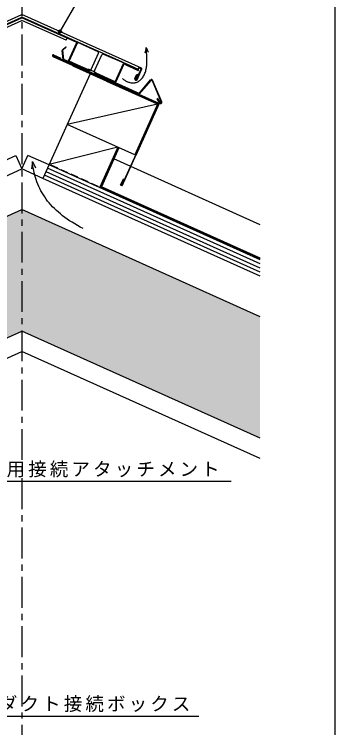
# Model space of a CAD drawing. Units: millimetres on the paper, enlarged 30 times, with parts at other scales. Extents: x -13026 to 11694, y -3820 to 4610.
# Drawn here: x -2467 to -906, y -601 to 2873 of the extents above; entities that cross this region are included whole.
import ezdxf

# ---------------------------------------------------------------- set-up
doc = ezdxf.new("R2010")
doc.units = ezdxf.units.MM
doc.header["$LTSCALE"] = 30
doc.header["$PDMODE"] = 32
doc.header["$PDSIZE"] = 15
doc.linetypes.add('CHAIN1', pattern=[8, 5, -1, 1, -1])
doc.linetypes.add('DASHED1', pattern=[1.8, 1.2, -0.6])
doc.layers.add('0-1', color=7, linetype='Continuous')
doc.layers.add('F-0', color=2, linetype='Continuous')
doc.styles.add('ＭＳ ゴシック', font='')
doc.styles.get('ＭＳ ゴシック').set_extended_font_data('MS Gothic')

msp = doc.modelspace()

# ---------------------------------------------------------------- linework, layer by layer
at = {"layer": '0-1'}
for p, q in [((-2244.07, 2788.92), (-2033.63, 3153.42)), ((-3011.99, 2610.28), (-2429.54, 2872.39)), ((-2996.12, 2604.26), (-2429.54, 2859.23)), ((-2696.96, 2735.6), (-2429.54, 2855.94)), ((-1847.1, 2610.28), (-2429.54, 2872.39)), ((-1958.45, 2647.23), (-2429.54, 2859.23)), ((-2162.12, 2735.6), (-2429.54, 2855.94)), ((-2644.16, 2746.2), (-2429.54, 2842.78)), ((-2214.92, 2746.2), (-2429.54, 2842.78)), ((-2214.92, 2746.2), (-2210, 2757.14)), ((-2232.24, 2699.57), (-2216.51, 2714.01)), ((-2230.21, 2697.36), (-2214.48, 2711.8)), ((-2214.48, 2711.8), (-2216.51, 2714.01)), ((-2202.75, 2645.32), (-2162.12, 2735.6)), ((-2200.01, 2644.08), (-2159.39, 2734.36)), ((-2158.16, 2737.1), (-2060.28, 2691.19)), ((-1824.64, 2710.18), (-1815.58, 2688.38)), ((-2275.24, 2675.31), (-2240.77, 2659.79)), ((-2228.85, 2652.14), (-2233.19, 2697.07)), ((-2225.87, 2652.43), (-2230.21, 2697.36)), ((-2092.89, 2604.33), (-2057.36, 2683.29)), ((-2076.48, 2596.94), (-2040.95, 2675.9)), ((-2033.1, 2678.95), (-1933.82, 2636.15)), ((-1761.74, 2437.65), (-2277.7, 2669.83)), ((-2241.76, 2657.61), (-2276.23, 2673.12)), ((-2241.76, 2657.61), (-2240.77, 2659.79)), ((-1860.51, 2484.72), (-2227.1, 2649.69)), ((-2104.4, 2597.77), (-2225.87, 2652.43)), ((-2103.17, 2600.5), (-2200.01, 2644.08)), ((-2200.01, 2644.08), (-2106.34, 2603.7)), ((-1862.69, 2604.14), (-1958.45, 2647.23)), ((-1769.67, 2434.64), (-2180.04, 2619.3)), ((-1975.68, 2543.13), (-1935.06, 2633.41)), ((-1972.95, 2541.9), (-1932.32, 2632.18)), ((-1863.93, 2601.4), (-1932.32, 2632.18)), ((-1922.61, 2624.52), (-1921.38, 2627.26)), ((-1865.16, 2598.67), (-1922.61, 2624.52)), ((-1871.72, 2555.57), (-1848.33, 2607.55)), ((-1868.99, 2554.34), (-1845.6, 2606.32)), ((-1862.97, 2604.26), (-1859.27, 2612.47)), ((-1848.33, 2607.55), (-1859.27, 2612.47)), ((-2097.96, 2582.38), (-2208.77, 2336.17)), ((-2107, 2602.23), (-2105.77, 2604.96)), ((-2067.47, 2587.73), (-2105.77, 2604.96)), ((-2104.26, 2601), (-2105.49, 2598.26)), ((-2103.17, 2600.5), (-2104.4, 2597.77)), ((-2100.43, 2599.27), (-2101.66, 2596.54)), ((-2075.26, 2587.95), (-2076.49, 2585.21)), ((-2072.53, 2586.71), (-2073.76, 2583.98)), ((-1859.28, 2487.46), (-2073.76, 2583.98)), ((-2071.43, 2586.22), (-2072.66, 2583.49)), ((-1975.68, 2543.13), (-2072.53, 2586.71)), ((-2068.7, 2584.99), (-2067.47, 2587.73)), ((-1975.68, 2543.13), (-2068.04, 2586.46)), ((-1879.93, 2559.26), (-1870.08, 2581.15)), ((-1877.19, 2558.03), (-1867.35, 2579.92)), ((-1870.08, 2581.15), (-1867.35, 2579.92)), ((-2031.11, 2558.86), (-2030.12, 2561.05)), ((-1949.04, 2521.93), (-2031.11, 2558.86)), ((-2024.8, 2558.66), (-2019.22, 2553.51)), ((-2020.89, 2554.27), (-2019.18, 2556.13)), ((-1769.67, 2434.64), (-2015.89, 2545.44)), ((-2009.36, 2549.08), (-2007.65, 2550.94)), ((-1997.82, 2543.89), (-1996.11, 2545.75)), ((-1990.19, 2543.08), (-1984.61, 2537.94)), ((-1986.29, 2538.7), (-1984.58, 2540.56)), ((-1859.28, 2487.46), (-1803.24, 2552.92)), ((-1857, 2485.51), (-1800.96, 2550.97)), ((-1795.91, 2550.18), (-1751.32, 2444.58)), ((-1748.56, 2445.75), (-1793.15, 2551.35)), ((-1974.75, 2533.51), (-1973.04, 2535.37)), ((-1963.22, 2528.31), (-1961.51, 2530.17)), ((-1955.59, 2527.51), (-1950.01, 2522.37)), ((-1951.69, 2523.12), (-1949.97, 2524.98)), ((-1949.04, 2521.93), (-1948.05, 2524.12)), ((-1769.67, 2434.64), (-2208.77, 2336.17)), ((-1769.67, 2434.64), (-1880.48, 2188.42)), ((-1761.74, 2437.65), (-1875.01, 2185.96)), ((-1769.33, 2462.19), (-1771.88, 2460.6)), ((-1771.88, 2460.6), (-1759.18, 2440.24)), ((-1769.33, 2462.19), (-1756.63, 2441.83)), ((-2208.77, 2336.17), (-2326.96, 2073.54)), ((-1880.48, 2188.42), (-2208.77, 2336.17)), ((-1962.55, 2225.36), (-2296.18, 2141.93)), ((-1962.55, 2225.36), (-2051.2, 2028.39)), ((-1959, 2223.76), (-2045.18, 2032.26)), ((-1957.08, 2222.9), (-2042.4, 2033.31)), ((-1873.82, 2193.72), (-1944.03, 2037.73)), ((-1941.49, 2038.23), (-1871.5, 2193.77)), ((-2561.67, 2139.2), (-2459.09, 2185.36)), ((-2297.41, 2139.2), (-2399.99, 2185.36)), ((-2378.84, 2155.24), (-2382.92, 2119.49)), ((-2378.84, 2155.24), (-2363.91, 2125.83)), ((-1270.21, 1847.98), (-1981.71, 2168.18)), ((-2532.12, 2073.54), (-2429.54, 2119.71)), ((-2326.96, 2073.54), (-2429.54, 2119.71)), ((-1270.21, 1657.17), (-2304.8, 2122.78)), ((-1270.21, 1676.91), (-2297.41, 2139.2)), ((-1270.21, 1617.69), (-2319.58, 2089.95)), ((-1270.21, 1637.43), (-2312.19, 2106.37)), ((-1270.21, 1597.95), (-2326.96, 2073.54)), ((-1948.88, 2041.56), (-1935.58, 2071.1)), ((-1933.67, 2070.24), (-1947.58, 2039.33)), ((-1933.67, 2070.24), (-1935.58, 2071.1)), ((-1270.21, 1683.49), (-2045.18, 2032.26)), ((-1270.21, 1685.79), (-2042.4, 2033.31)), ((-1944.03, 2037.73), (-1947.58, 2039.33)), ((-3575.74, 1406.47), (-2429.54, 1922.32)), ((-1270.21, 1400.56), (-2429.54, 1922.32)), ((-3575.74, 814.31), (-2429.54, 1330.15)), ((-1270.21, 808.4), (-2429.54, 1330.15)), ((-3575.74, 715.61), (-2429.54, 1231.46)), ((-1270.21, 709.7), (-2429.54, 1231.46)), ((-3130.39, -543.76), (-1568.69, -543.76))]:
    msp.add_line(p, q, dxfattribs=at)
at = {"layer": '0-1', "linetype": 'CHAIN1'}
msp.add_line((-2429.54, 3013.57), (-2429.54, -2968.71), dxfattribs=at)
at = {"layer": '0-1', "linetype": 'DASHED1'}
msp.add_line((-1270.21, 1680.2), (-2296.18, 2141.93), dxfattribs=at)
at = {"layer": '0-1'}
for points in [[(-1822.47, 2618.13), (-1821.81, 2623.89), (-1821.32, 2629.7), (-1821, 2635.55), (-1820.83, 2641.43), (-1820.79, 2647.31), (-1820.88, 2653.19), (-1821.08, 2659.04), (-1821.36, 2664.86), (-1821.72, 2670.64), (-1822.12, 2676.37), (-1822.56, 2682.06), (-1823.02, 2687.71), (-1823.47, 2693.32), (-1823.9, 2698.92), (-1824.29, 2704.53), (-1824.64, 2710.18), (-1830.56, 2685.38)], [(-2278.69, 2667.65), (-1764.64, 2436.32), (-1876.92, 2186.82)], [(-1939.63, 2559.39), (-1937.01, 2557.44), (-1934.24, 2555.43), (-1931.3, 2553.39), (-1928.23, 2551.36), (-1925.03, 2549.39), (-1921.71, 2547.51), (-1918.29, 2545.74), (-1914.76, 2544.12), (-1911.15, 2542.67), (-1907.47, 2541.41), (-1903.72, 2540.36), (-1899.92, 2539.54), (-1896.08, 2538.96), (-1892.21, 2538.63), (-1888.32, 2538.58), (-1884.43, 2538.79), (-1880.55, 2539.29), (-1876.69, 2540.08), (-1872.87, 2541.17), (-1869.09, 2542.54), (-1865.38, 2544.22), (-1861.75, 2546.19), (-1858.21, 2548.45), (-1854.77, 2551.01), (-1851.44, 2553.85), (-1848.25, 2556.98), (-1845.2, 2560.37), (-1842.3, 2564.04), (-1839.57, 2567.95), (-1837, 2572.11), (-1834.61, 2576.51), (-1832.42, 2581.12), (-1830.41, 2585.93), (-1828.59, 2590.93), (-1826.98, 2596.1), (-1825.56, 2601.42), (-1824.34, 2606.88), (-1823.31, 2612.46), (-1822.47, 2618.13)], [(-2459.09, 2185.36), (-2429.54, 2119.71), (-2399.99, 2185.36)], [(-2131.11, 1829.45), (-2145.32, 1836.97), (-2159.03, 1844.56), (-2172.24, 1852.22), (-2184.97, 1859.98), (-2197.25, 1867.84), (-2209.07, 1875.81), (-2220.46, 1883.9), (-2231.42, 1892.12), (-2241.96, 1900.48), (-2252.08, 1909), (-2261.79, 1917.66), (-2271.1, 1926.5), (-2280.01, 1935.5), (-2288.53, 1944.67), (-2296.65, 1954.02), (-2304.38, 1963.55), (-2311.71, 1973.26), (-2318.66, 1983.14), (-2325.22, 1993.19), (-2331.4, 2003.41), (-2337.19, 2013.79), (-2342.59, 2024.32), (-2347.62, 2034.99), (-2352.26, 2045.78), (-2356.53, 2056.68), (-2360.42, 2067.66), (-2363.94, 2078.7), (-2367.1, 2089.79), (-2369.9, 2100.88), (-2372.36, 2111.95), (-2374.46, 2122.96), (-2376.24, 2133.87), (-2377.7, 2144.65), (-2378.84, 2155.24)], [(-3621.76, 1720.89), (-2974.81, 600.33), (-1411.3, 600.33)]]:
    msp.add_lwpolyline(points, dxfattribs=at)
for centre, radius, start, end in [((-2162.12, 2735.6), 3, 335.77195, 65.77195), ((-2276.96, 2671.48), 4.2, 65.772, 155.772), ((-2230.21, 2697.36), 3, 132.57336, 185.51683), ((-2062.83, 2685.75), 6, 335.77195, 64.86735), ((-2035.47, 2673.44), 6, 66.67654, 155.77195), ((-2276.96, 2671.48), 4.2, 155.772, 245.772), ((-2276.96, 2671.48), 1.8, 155.772, 245.772), ((-2276.96, 2671.48), 1.8, 65.772, 155.772), ((-2225.87, 2652.43), 3, 185.51683, 245.77195), ((-2200.01, 2644.08), 3, 155.77195, 245.77195), ((-1932.32, 2632.18), 3, 65.77195, 155.77195), ((-1848.33, 2607.55), 3, 335.77195, 65.77195), ((-2104.4, 2597.77), 3, 245.77195, 335.77195), ((-2103.17, 2600.5), 3, 335.77195, 65.77195), ((-2098.36, 2606.79), 6, 284.11272, 335.77195), ((-2071.01, 2594.48), 6, 155.77195, 207.43118), ((-2073.76, 2583.98), 3, 155.77195, 245.77195), ((-2072.53, 2586.71), 3, 65.77195, 155.77195), ((-1863.93, 2601.4), 3, 245.77195, 65.77195), ((-1975.68, 2543.13), 3, 245.77195, 335.77195), ((-1874.46, 2556.8), 6, 155.77195, 335.77195), ((-1874.46, 2556.8), 3, 155.77195, 335.77195), ((-1798.68, 2549.01), 6, 22.89304, 139.43195), ((-1798.68, 2549.01), 3, 22.89304, 139.43195), ((-1859.28, 2487.46), 3, 245.77195, 319.43195), ((-1754.09, 2443.41), 6, 211.95787, 22.89304), ((-1754.09, 2443.41), 3, 211.95787, 22.89304)]:
    msp.add_arc(centre, radius, start, end, dxfattribs=at)
msp.add_point((-2244.07, 2788.92), dxfattribs=at)
at = {"layer": '0-1', "color": 254}
for points in [[(-2429.54, 1330.15), (-2429.54, 1922.32), (-3575.74, 1406.47)], [(-2429.54, 1330.15), (-1270.21, 1400.56), (-2429.54, 1922.32)], [(-3575.74, 1406.47), (-3575.74, 814.31), (-2429.54, 1330.15)], [(-2429.54, 1330.15), (-1270.21, 808.4), (-1270.21, 1400.56)]]:
    msp.add_solid(points, dxfattribs=at)
at = {"layer": 'F-0', "color": 5}
msp.add_line((-906.33, 4609.86), (-906.33, -3820.14), dxfattribs=at)

# ---------------------------------------------------------------- texts
at = {"layer": '0-1', "char_height": 65.98, "attachment_point": 7, "style": 'ＭＳ ゴシック'}
for s, insert in [('\\T1.17;勾配屋根用接続アタッチメント', (-2925.38, 617.9)), ('\\T1.17;勾配屋根用ダクト接続ボックス', (-3068.08, -524.8))]:
    msp.add_mtext(s, dxfattribs=dict(at, insert=insert))

doc.saveas('drawing.dxf')
